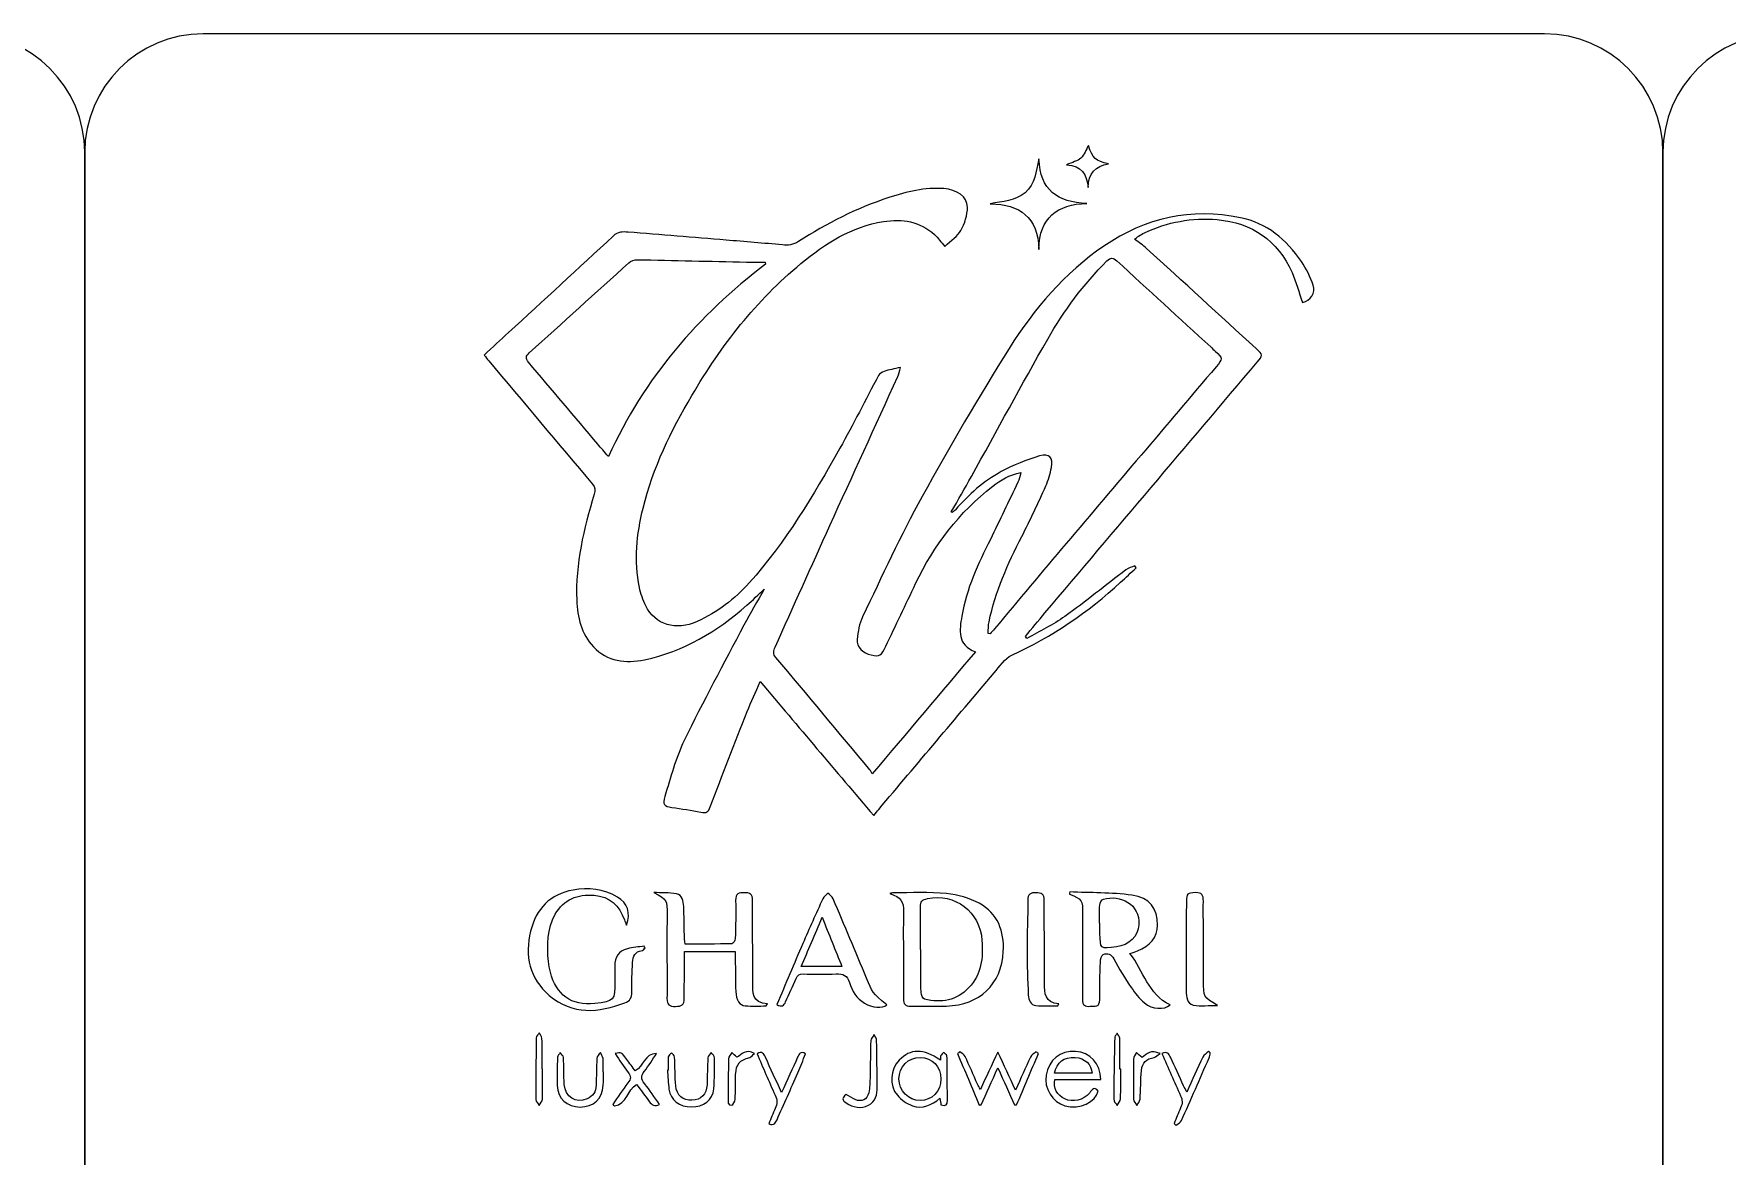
# Model space of a CAD drawing. Header units: millimetres. Extents: x -576 to 618, y 160 to 343.
# Drawn here: x 138.65 to 181.35, y 314.8 to 343.1 of the extents above; entities that cross this region are included whole.
import ezdxf

# ---------------------------------------------------------------- set-up
doc = ezdxf.new("R2010")
doc.units = ezdxf.units.MM
doc.header["$MEASUREMENT"] = 0
doc.layers.add('Layer 1', color=7, linetype='Continuous')

msp = doc.modelspace()

# ---------------------------------------------------------------- linework, layer by layer
at = {"layer": 'Layer 1', "color": 250, "lineweight": 18}
for points in [[(103.1217, 343.1001), (103.1217, 343.1001), (136.9517, 343.1001), (136.9517, 343.1001), (138.5957, 343.1001), (139.9367, 341.7591), (139.9367, 340.1151), (139.9367, 340.1151), (139.9367, 306.2851), (139.9367, 306.2851), (139.9367, 304.6411), (138.5957, 303.3001), (136.9517, 303.3001), (136.9517, 303.3001), (103.1217, 303.3001), (103.1217, 303.3001), (101.4777, 303.3001), (100.1367, 304.6411), (100.1367, 306.2851), (100.1367, 306.2851), (100.1367, 340.1151), (100.1367, 340.1151), (100.1367, 341.7591), (101.4777, 343.1001), (103.1217, 343.1001)], [(142.9217, 343.1001), (142.9217, 343.1001), (176.7517, 343.1001), (176.7517, 343.1001), (178.3957, 343.1001), (179.7367, 341.7591), (179.7367, 340.1151), (179.7367, 340.1151), (179.7367, 306.2851), (179.7367, 306.2851), (179.7367, 304.6411), (178.3957, 303.3001), (176.7517, 303.3001), (176.7517, 303.3001), (142.9217, 303.3001), (142.9217, 303.3001), (141.2777, 303.3001), (139.9367, 304.6411), (139.9367, 306.2851), (139.9367, 306.2851), (139.9367, 340.1151), (139.9367, 340.1151), (139.9367, 341.7591), (141.2777, 343.1001), (142.9217, 343.1001)], [(182.7217, 343.1001), (182.7217, 343.1001), (216.5517, 343.1001), (216.5517, 343.1001), (218.1957, 343.1001), (219.5367, 341.7591), (219.5367, 340.1151), (219.5367, 340.1151), (219.5367, 306.2851), (219.5367, 306.2851), (219.5367, 304.6411), (218.1957, 303.3001), (216.5517, 303.3001), (216.5517, 303.3001), (182.7217, 303.3001), (182.7217, 303.3001), (181.0777, 303.3001), (179.7367, 304.6411), (179.7367, 306.2851), (179.7367, 306.2851), (179.7367, 340.1151), (179.7367, 340.1151), (179.7367, 341.7591), (181.0777, 343.1001), (182.7217, 343.1001)]]:
    msp.add_open_spline(points, degree=3, knots=[0, 0, 0, 0, 0.125, 0.125, 0.125, 0.25, 0.25, 0.25, 0.375, 0.375, 0.375, 0.5, 0.5, 0.5, 0.625, 0.625, 0.625, 0.75, 0.75, 0.75, 0.875, 0.875, 0.875, 1, 1, 1, 1], dxfattribs=at)
at = {"layer": 'Layer 1', "color": 230}
for points, knots in [([(165.2093, 338.8265), (164.458, 338.7983), (164.014, 338.4745), (163.9991, 337.6657), (163.9722, 338.4783), (163.5223, 338.8021), (162.7719, 338.8136), (163.0823, 338.882), (163.4034, 338.8839), (163.6521, 339.0951), (163.907, 339.3119), (163.926, 339.6279), (164.0006, 339.9459), (164.0265, 339.1678), (164.4649, 338.8449), (165.2093, 338.8265)], [0, 0, 0, 0, 0.2, 0.2, 0.2, 0.4, 0.4, 0.4, 0.6, 0.6, 0.6, 0.8, 0.8, 0.8, 1, 1, 1, 1]), ([(165.2462, 340.2877), (165.3454, 339.9661), (165.4284, 339.8897), (165.7585, 339.8245), (165.4215, 339.7704), (165.2481, 339.5792), (165.2424, 339.2282), (165.205, 339.5511), (165.078, 339.7851), (164.6945, 339.8004), (164.8393, 339.8631), (164.9744, 339.8881), (165.0593, 339.967), (165.1482, 340.0494), (165.1885, 340.1836), (165.2462, 340.2877)], [0, 0, 0, 0, 0.2, 0.2, 0.2, 0.4, 0.4, 0.4, 0.6, 0.6, 0.6, 0.8, 0.8, 0.8, 1, 1, 1, 1]), ([(170.6465, 336.3233), (170.557, 336.5854), (170.4911, 336.845), (170.3819, 337.0846), (170.0147, 337.8918), (169.3751, 338.3398), (168.4958, 338.4156), (167.859, 338.4706), (167.2424, 338.3566), (166.6605, 338.0824), (166.6093, 338.0584), (166.5619, 338.0268), (166.5133, 337.9982), (166.4986, 337.9894), (166.4855, 337.9785), (166.4125, 337.9257), (166.5251, 337.8385), (166.6262, 337.7697), (166.7157, 337.6884), (167.6368, 336.8484), (168.5566, 336.0069), (169.4762, 335.1648), (169.6555, 335.0004), (169.6549, 334.9991), (169.502, 334.8184), (167.7189, 332.7118), (165.9351, 330.6054), (164.152, 328.4986), (163.986, 328.3021), (163.8228, 328.1033), (163.658, 327.9058), (163.6709, 327.888), (163.6839, 327.8706), (163.697, 327.8528), (164.0178, 328.0375), (164.3554, 328.1978), (164.6546, 328.4116), (165.1801, 328.7863), (165.6808, 329.1954), (166.195, 329.5853), (166.2587, 329.6337), (166.3438, 329.6537), (166.419, 329.6868), (166.4296, 329.6687), (166.4402, 329.6506), (166.4508, 329.6325), (166.3207, 329.512), (166.191, 329.3913), (166.0605, 329.2708), (165.243, 328.5145), (164.332, 327.9021), (163.3176, 327.4353), (163.137, 327.3523), (163.0072, 327.1464), (162.8693, 326.9838), (161.8974, 325.839), (160.9289, 324.6906), (159.9597, 323.5433), (159.9233, 323.5002), (159.8886, 323.4553), (159.8337, 323.3869), (158.8727, 324.5214), (157.9336, 325.6294), (156.9713, 326.7654), (156.8534, 326.4964), (156.7404, 326.2587), (156.6443, 326.0147), (156.3289, 325.2141), (156.0163, 324.4119), (155.7108, 323.6072), (155.663, 323.4808), (155.6122, 323.444), (155.4767, 323.4734), (155.2337, 323.5261), (154.9857, 323.5551), (154.7398, 323.5938), (154.5469, 323.6241), (154.5008, 323.6687), (154.5642, 323.8709), (154.7123, 324.3455), (154.8393, 324.8346), (155.0546, 325.2796), (155.5302, 326.2631), (156.0524, 327.2247), (156.561, 328.1919), (156.7214, 328.4974), (156.8995, 328.7935), (157.074, 329.1017), (156.9223, 328.9598), (156.7825, 328.8213), (156.6347, 328.6914), (155.8823, 328.0309), (155.045, 327.5257), (154.0527, 327.3196), (153.5754, 327.2203), (153.117, 327.2668), (152.7648, 327.6462), (152.4615, 327.9726), (152.3588, 328.3885), (152.3435, 328.8219), (152.3108, 329.7405), (152.5201, 330.6216), (152.7869, 331.4911), (152.8193, 331.5969), (152.8103, 331.6646), (152.7392, 331.7489), (151.8652, 332.7835), (150.995, 333.8216), (150.1242, 334.8587), (150.0884, 334.9015), (150.0549, 334.9461), (150.0116, 335.001), (150.2209, 335.195), (150.4228, 335.3835), (150.6259, 335.5707), (151.5061, 336.3801), (152.3888, 337.187), (153.2643, 338.0016), (153.3816, 338.1108), (153.502, 338.1111), (153.6387, 338.0999), (154.4627, 338.0328), (155.2868, 337.9666), (156.1108, 337.8989), (156.5847, 337.8603), (157.0587, 337.8225), (157.5317, 337.777), (157.6777, 337.7629), (157.8028, 337.777), (157.9332, 337.8603), (158.6512, 338.3201), (159.4062, 338.7073), (160.2187, 338.9744), (160.6671, 339.1217), (161.1229, 339.2297), (161.6025, 339.1982), (161.9227, 339.177), (162.1972, 338.9985), (162.1978, 338.7279), (162.1988, 338.5308), (162.1288, 338.3161), (162.0322, 338.1411), (161.9517, 337.9954), (161.7873, 337.8959), (161.6247, 337.742), (161.5345, 337.8465), (161.4599, 337.9539), (161.3657, 338.0384), (160.9957, 338.3701), (160.555, 338.445), (160.0789, 338.3682), (159.2721, 338.2388), (158.6125, 337.8125), (157.9991, 337.308), (156.8687, 336.3785), (155.9879, 335.2391), (155.249, 333.9844), (154.7214, 333.0884), (154.2668, 332.1594), (154.0171, 331.1426), (153.8549, 330.4808), (153.7866, 329.8132), (153.9245, 329.1389), (153.9573, 328.98), (154.0144, 328.8219), (154.0858, 328.6755), (154.3189, 328.1994), (154.8493, 328.0393), (155.3832, 328.2818), (155.8908, 328.5123), (156.3248, 328.8478), (156.6958, 329.2608), (157.6147, 330.2846), (158.3092, 331.4615), (158.9804, 332.6518), (159.3195, 333.253), (159.6262, 333.8728), (159.9529, 334.4815), (159.9788, 334.5302), (160.0415, 334.5719), (160.0961, 334.5894), (160.2178, 334.6284), (160.3448, 334.6499), (160.5117, 334.6883), (160.4811, 334.5876), (160.4686, 334.519), (160.4402, 334.4575), (159.8702, 333.2048), (159.2961, 331.9539), (158.7273, 330.7005), (158.264, 329.679), (157.8065, 328.6543), (157.3458, 327.6315), (157.3039, 327.5389), (157.2896, 327.4624), (157.3672, 327.3707), (158.1607, 326.4306), (158.9492, 325.4867), (159.7385, 324.5436), (159.7567, 324.5221), (159.7679, 324.4949), (159.7981, 324.4431), (160.6767, 325.483), (161.5301, 326.4931), (162.3975, 327.5195), (161.927, 327.6977), (161.9981, 328.0702), (162.0552, 328.4172), (162.1698, 329.107), (162.4705, 329.7317), (162.7747, 330.3538), (163.0088, 330.8321), (163.239, 331.3127), (163.4681, 331.7935), (163.4999, 331.8608), (163.5145, 331.9367), (163.5463, 332.0375), (163.2493, 331.985), (163.0374, 331.8478), (162.8372, 331.693), (161.9866, 331.0353), (161.3525, 330.2044), (160.8905, 329.2381), (160.6387, 328.7118), (160.3904, 328.1839), (160.1379, 327.6578), (160.0218, 327.415), (159.9832, 327.3941), (159.7728, 327.4397), (159.5545, 327.4861), (159.3997, 327.6331), (159.4178, 327.8306), (159.4353, 328.0247), (159.4699, 328.2297), (159.5532, 328.4028), (160.0418, 329.4191), (160.5117, 330.4465), (161.0549, 331.4331), (161.751, 332.6983), (162.4843, 333.9451), (163.2506, 335.1691), (163.8792, 336.1732), (164.6496, 337.069), (165.6387, 337.7476), (166.6846, 338.4653), (167.8387, 338.7217), (169.0824, 338.4643), (169.7435, 338.3276), (170.2443, 337.9165), (170.6184, 337.3623), (170.7429, 337.1776), (170.844, 336.9704), (170.9183, 336.7601), (170.9863, 336.567), (170.8515, 336.3766), (170.6465, 336.3233)], [0, 0, 0, 0, 0.0117647, 0.0117647, 0.0117647, 0.0235294, 0.0235294, 0.0235294, 0.0352941, 0.0352941, 0.0352941, 0.0470588, 0.0470588, 0.0470588, 0.0588235, 0.0588235, 0.0588235, 0.0705882, 0.0705882, 0.0705882, 0.0823529, 0.0823529, 0.0823529, 0.0941176, 0.0941176, 0.0941176, 0.1058824, 0.1058824, 0.1058824, 0.1176471, 0.1176471, 0.1176471, 0.1294118, 0.1294118, 0.1294118, 0.1411765, 0.1411765, 0.1411765, 0.1529412, 0.1529412, 0.1529412, 0.1647059, 0.1647059, 0.1647059, 0.1764706, 0.1764706, 0.1764706, 0.1882353, 0.1882353, 0.1882353, 0.2, 0.2, 0.2, 0.2117647, 0.2117647, 0.2117647, 0.2235294, 0.2235294, 0.2235294, 0.2352941, 0.2352941, 0.2352941, 0.2470588, 0.2470588, 0.2470588, 0.2588235, 0.2588235, 0.2588235, 0.2705882, 0.2705882, 0.2705882, 0.2823529, 0.2823529, 0.2823529, 0.2941176, 0.2941176, 0.2941176, 0.3058824, 0.3058824, 0.3058824, 0.3176471, 0.3176471, 0.3176471, 0.3294118, 0.3294118, 0.3294118, 0.3411765, 0.3411765, 0.3411765, 0.3529412, 0.3529412, 0.3529412, 0.3647059, 0.3647059, 0.3647059, 0.3764706, 0.3764706, 0.3764706, 0.3882353, 0.3882353, 0.3882353, 0.4, 0.4, 0.4, 0.4117647, 0.4117647, 0.4117647, 0.4235294, 0.4235294, 0.4235294, 0.4352941, 0.4352941, 0.4352941, 0.4470588, 0.4470588, 0.4470588, 0.4588235, 0.4588235, 0.4588235, 0.4705882, 0.4705882, 0.4705882, 0.4823529, 0.4823529, 0.4823529, 0.4941176, 0.4941176, 0.4941176, 0.5058824, 0.5058824, 0.5058824, 0.5176471, 0.5176471, 0.5176471, 0.5294118, 0.5294118, 0.5294118, 0.5411765, 0.5411765, 0.5411765, 0.5529412, 0.5529412, 0.5529412, 0.5647059, 0.5647059, 0.5647059, 0.5764706, 0.5764706, 0.5764706, 0.5882353, 0.5882353, 0.5882353, 0.6, 0.6, 0.6, 0.6117647, 0.6117647, 0.6117647, 0.6235294, 0.6235294, 0.6235294, 0.6352941, 0.6352941, 0.6352941, 0.6470588, 0.6470588, 0.6470588, 0.6588235, 0.6588235, 0.6588235, 0.6705882, 0.6705882, 0.6705882, 0.6823529, 0.6823529, 0.6823529, 0.6941176, 0.6941176, 0.6941176, 0.7058824, 0.7058824, 0.7058824, 0.7176471, 0.7176471, 0.7176471, 0.7294118, 0.7294118, 0.7294118, 0.7411765, 0.7411765, 0.7411765, 0.7529412, 0.7529412, 0.7529412, 0.7647059, 0.7647059, 0.7647059, 0.7764706, 0.7764706, 0.7764706, 0.7882353, 0.7882353, 0.7882353, 0.8, 0.8, 0.8, 0.8117647, 0.8117647, 0.8117647, 0.8235294, 0.8235294, 0.8235294, 0.8352941, 0.8352941, 0.8352941, 0.8470588, 0.8470588, 0.8470588, 0.8588235, 0.8588235, 0.8588235, 0.8705882, 0.8705882, 0.8705882, 0.8823529, 0.8823529, 0.8823529, 0.8941176, 0.8941176, 0.8941176, 0.9058824, 0.9058824, 0.9058824, 0.9176471, 0.9176471, 0.9176471, 0.9294118, 0.9294118, 0.9294118, 0.9411765, 0.9411765, 0.9411765, 0.9529412, 0.9529412, 0.9529412, 0.9647059, 0.9647059, 0.9647059, 0.9764706, 0.9764706, 0.9764706, 0.9882353, 0.9882353, 0.9882353, 1, 1, 1, 1]), ([(157.1079, 337.294), (157.1079, 337.294), (157.0942, 337.3448), (157.0942, 337.3448), (156.9376, 337.3448), (156.7809, 337.3417), (156.6247, 337.3451), (155.7064, 337.3654), (154.7885, 337.3888), (153.8705, 337.4044), (153.7994, 337.4053), (153.7111, 337.372), (153.6577, 337.3245), (152.8191, 336.5707), (151.9859, 335.8107), (151.1482, 335.0559), (151.0568, 334.9736), (151.0493, 334.9155), (151.1308, 334.82), (151.7142, 334.1339), (152.2927, 333.4434), (152.8736, 332.7551), (152.9563, 332.6571), (153.0421, 332.5619), (153.1454, 332.4443), (154.0465, 334.4253), (155.4056, 336.0003), (157.1079, 337.294)], [0, 0, 0, 0, 0.1111111, 0.1111111, 0.1111111, 0.2222222, 0.2222222, 0.2222222, 0.3333333, 0.3333333, 0.3333333, 0.4444444, 0.4444444, 0.4444444, 0.5555556, 0.5555556, 0.5555556, 0.6666667, 0.6666667, 0.6666667, 0.7777778, 0.7777778, 0.7777778, 0.8888889, 0.8888889, 0.8888889, 1, 1, 1, 1]), ([(161.7903, 331.0456), (161.7981, 331.0394), (161.8063, 331.0331), (161.8141, 331.0269), (161.8415, 331.0503), (161.8724, 331.0706), (161.8955, 331.0977), (162.2259, 331.4846), (162.6044, 331.821), (163.0509, 332.0615), (163.3566, 332.2262), (163.6862, 332.3573), (164.0184, 332.4578), (164.264, 332.5314), (164.3675, 332.4126), (164.3167, 332.1685), (164.2833, 332.0091), (164.2405, 331.8475), (164.1738, 331.6996), (163.9801, 331.2715), (163.7819, 330.8446), (163.5673, 330.4265), (163.2147, 329.7389), (162.9039, 329.0368), (162.7417, 328.2771), (162.7211, 328.1816), (162.7241, 328.0812), (162.7164, 327.9829), (162.7164, 327.9829), (162.77, 327.9732), (162.77, 327.9732), (162.8072, 328.0147), (162.845, 328.0553), (162.8805, 328.0977), (163.4814, 328.8135), (164.0796, 329.532), (164.6833, 330.2453), (165.9429, 331.7323), (167.2056, 333.2166), (168.4661, 334.7027), (168.6436, 334.9117), (168.6415, 334.9136), (168.4434, 335.1005), (168.4063, 335.1354), (168.3691, 335.1704), (168.3317, 335.2048), (167.5426, 335.9286), (166.7526, 336.6509), (165.966, 337.3769), (165.8718, 337.464), (165.8097, 337.4693), (165.7133, 337.3739), (165.1227, 336.7857), (164.6306, 336.1208), (164.2203, 335.4004), (163.5669, 334.254), (162.9385, 333.0933), (162.2983, 331.9395), (162.132, 331.6396), (161.9597, 331.3433), (161.7903, 331.0456)], [0, 0, 0, 0, 0.05, 0.05, 0.05, 0.1, 0.1, 0.1, 0.15, 0.15, 0.15, 0.2, 0.2, 0.2, 0.25, 0.25, 0.25, 0.3, 0.3, 0.3, 0.35, 0.35, 0.35, 0.4, 0.4, 0.4, 0.45, 0.45, 0.45, 0.5, 0.5, 0.5, 0.55, 0.55, 0.55, 0.6, 0.6, 0.6, 0.65, 0.65, 0.65, 0.7, 0.7, 0.7, 0.75, 0.75, 0.75, 0.8, 0.8, 0.8, 0.85, 0.85, 0.85, 0.9, 0.9, 0.9, 0.95, 0.95, 0.95, 1, 1, 1, 1]), ([(153.598, 320.6265), (153.5802, 320.67), (153.5593, 320.7121), (153.5449, 320.7566), (153.4239, 321.1286), (153.1755, 321.3452), (152.7805, 321.3773), (152.3618, 321.4116), (152.0192, 321.2771), (151.8039, 320.9002), (151.5911, 320.5283), (151.5954, 320.1196), (151.6305, 319.7099), (151.6383, 319.6203), (151.6613, 319.5317), (151.6822, 319.444), (151.8174, 318.8684), (152.2126, 318.5875), (152.8026, 318.6465), (153.2778, 318.6946), (153.3172, 318.7389), (153.3072, 319.2122), (153.3047, 319.3367), (153.3028, 319.4616), (153.3044, 319.586), (153.3066, 319.8269), (153.3958, 319.9642), (153.6211, 320.0287), (153.758, 320.0678), (153.9044, 320.0733), (154.0463, 320.0939), (154.0529, 320.0768), (154.0594, 320.0602), (154.066, 320.0431), (154.042, 320.0222), (154.0195, 319.9851), (153.9933, 319.9826), (153.8111, 319.9632), (153.7606, 319.8366), (153.753, 319.6852), (153.7406, 319.4365), (153.73, 319.1869), (153.7353, 318.9376), (153.7381, 318.7966), (153.686, 318.7158), (153.558, 318.6674), (152.8912, 318.4141), (152.2332, 318.3564), (151.6526, 318.8524), (151.1524, 319.2802), (151.0298, 319.8547), (151.1812, 320.4756), (151.3172, 321.0321), (151.6716, 321.4081), (152.251, 321.509), (152.6355, 321.576), (153.0198, 321.5408), (153.3689, 321.3352), (153.6223, 321.1853), (153.7153, 320.938), (153.598, 320.6265)], [0, 0, 0, 0, 0.05, 0.05, 0.05, 0.1, 0.1, 0.1, 0.15, 0.15, 0.15, 0.2, 0.2, 0.2, 0.25, 0.25, 0.25, 0.3, 0.3, 0.3, 0.35, 0.35, 0.35, 0.4, 0.4, 0.4, 0.45, 0.45, 0.45, 0.5, 0.5, 0.5, 0.55, 0.55, 0.55, 0.6, 0.6, 0.6, 0.65, 0.65, 0.65, 0.7, 0.7, 0.7, 0.75, 0.75, 0.75, 0.8, 0.8, 0.8, 0.85, 0.85, 0.85, 0.9, 0.9, 0.9, 0.95, 0.95, 0.95, 1, 1, 1, 1]), ([(157.1177, 318.5875), (156.9436, 318.5875), (156.7686, 318.576), (156.596, 318.5913), (156.4466, 318.6043), (156.3627, 318.7345), (156.3542, 318.9517), (156.3436, 319.2234), (156.3455, 319.4958), (156.3427, 319.7682), (156.3421, 319.829), (156.3427, 319.8899), (156.3427, 319.9601), (156.3427, 319.9601), (155.0625, 319.9601), (155.0625, 319.9601), (155.0625, 319.7494), (155.0638, 319.5466), (155.0622, 319.3442), (155.0606, 319.157), (155.0457, 318.9694), (155.0563, 318.7828), (155.0659, 318.6088), (154.9861, 318.5776), (154.8335, 318.5766), (154.6831, 318.5753), (154.6185, 318.6159), (154.6204, 318.776), (154.6254, 319.2746), (154.6191, 319.7738), (154.6185, 320.2727), (154.6185, 320.4771), (154.6229, 320.6811), (154.6232, 320.8852), (154.6238, 321.2611), (154.6176, 321.2702), (154.2865, 321.4478), (154.4784, 321.439), (154.6746, 321.4518), (154.8609, 321.4147), (155.0073, 321.3853), (155.0354, 321.2312), (155.0413, 321.0977), (155.0519, 320.8596), (155.0516, 320.6215), (155.0581, 320.3835), (155.0603, 320.3108), (155.0697, 320.239), (155.0769, 320.1497), (155.4787, 320.1497), (155.8687, 320.147), (156.2584, 320.1554), (156.2884, 320.156), (156.3402, 320.2369), (156.3417, 320.2818), (156.3517, 320.6047), (156.3599, 320.9282), (156.3515, 321.2509), (156.3468, 321.4243), (156.4338, 321.4437), (156.5717, 321.4437), (156.7087, 321.4437), (156.781, 321.411), (156.7801, 321.2533), (156.7767, 320.5673), (156.7839, 319.8811), (156.7842, 319.1947), (156.7842, 318.9342), (156.7567, 318.6621), (157.1561, 318.6384), (157.1433, 318.6212), (157.1306, 318.6047), (157.1177, 318.5875)], [0, 0, 0, 0, 0.0416667, 0.0416667, 0.0416667, 0.0833333, 0.0833333, 0.0833333, 0.125, 0.125, 0.125, 0.1666667, 0.1666667, 0.1666667, 0.2083333, 0.2083333, 0.2083333, 0.25, 0.25, 0.25, 0.2916667, 0.2916667, 0.2916667, 0.3333333, 0.3333333, 0.3333333, 0.375, 0.375, 0.375, 0.4166667, 0.4166667, 0.4166667, 0.4583333, 0.4583333, 0.4583333, 0.5, 0.5, 0.5, 0.5416667, 0.5416667, 0.5416667, 0.5833333, 0.5833333, 0.5833333, 0.625, 0.625, 0.625, 0.6666667, 0.6666667, 0.6666667, 0.7083333, 0.7083333, 0.7083333, 0.75, 0.75, 0.75, 0.7916667, 0.7916667, 0.7916667, 0.8333333, 0.8333333, 0.8333333, 0.875, 0.875, 0.875, 0.9166667, 0.9166667, 0.9166667, 0.9583333, 0.9583333, 0.9583333, 1, 1, 1, 1]), ([(157.3905, 318.6221), (157.6117, 319.1426), (157.826, 319.653), (158.0457, 320.161), (158.2098, 320.5401), (158.379, 320.9173), (158.552, 321.2924), (158.5771, 321.3467), (158.6363, 321.385), (158.6797, 321.4306), (158.724, 321.3844), (158.7864, 321.346), (158.8101, 321.2908), (159.094, 320.6247), (159.3755, 319.9575), (159.6507, 319.2877), (159.7976, 318.9304), (159.7917, 318.928), (160.1636, 318.6147), (160.0529, 318.5208), (159.7923, 318.5429), (159.6039, 318.6574), (159.403, 318.7791), (159.2862, 318.9666), (159.221, 319.1804), (159.1661, 319.361), (159.0632, 319.4063), (158.8859, 319.3965), (158.6092, 319.3816), (158.3308, 319.3894), (158.0532, 319.3944), (157.9611, 319.3959), (157.9099, 319.366), (157.8741, 319.2789), (157.792, 319.0802), (157.6984, 318.8864), (157.6123, 318.6895), (157.5721, 318.5975), (157.519, 318.5492), (157.3905, 318.6221)], [0, 0, 0, 0, 0.0769231, 0.0769231, 0.0769231, 0.1538462, 0.1538462, 0.1538462, 0.2307692, 0.2307692, 0.2307692, 0.3076923, 0.3076923, 0.3076923, 0.3846154, 0.3846154, 0.3846154, 0.4615385, 0.4615385, 0.4615385, 0.5384615, 0.5384615, 0.5384615, 0.6153846, 0.6153846, 0.6153846, 0.6923077, 0.6923077, 0.6923077, 0.7692308, 0.7692308, 0.7692308, 0.8461538, 0.8461538, 0.8461538, 0.9230769, 0.9230769, 0.9230769, 1, 1, 1, 1]), ([(160.2398, 321.4248), (160.2707, 321.4304), (160.3013, 321.441), (160.3318, 321.4407), (160.7793, 321.4386), (161.2292, 321.4635), (161.6725, 321.4217), (161.9521, 321.3951), (162.2442, 321.3097), (162.4916, 321.1774), (162.9652, 320.925), (163.1293, 320.4704), (163.1022, 319.9583), (163.0582, 319.1337), (162.5, 318.6076), (161.6709, 318.5852), (161.3715, 318.5768), (161.071, 318.5876), (160.7711, 318.5786), (160.6277, 318.5745), (160.5833, 318.6348), (160.5836, 318.7686), (160.5852, 319.3518), (160.5808, 319.9349), (160.5799, 320.5178), (160.5799, 320.6594), (160.5893, 320.8008), (160.5873, 320.9424), (160.5833, 321.2466), (160.5312, 321.3134), (160.2398, 321.4248)], [0, 0, 0, 0, 0.1, 0.1, 0.1, 0.2, 0.2, 0.2, 0.3, 0.3, 0.3, 0.4, 0.4, 0.4, 0.5, 0.5, 0.5, 0.6, 0.6, 0.6, 0.7, 0.7, 0.7, 0.8, 0.8, 0.8, 0.9, 0.9, 0.9, 1, 1, 1, 1]), ([(161.0142, 320.0117), (161.0142, 320.0117), (161.0227, 320.0117), (161.0227, 320.0117), (161.0227, 319.6494), (161.0188, 319.2869), (161.0267, 318.9246), (161.0282, 318.8663), (161.0723, 318.768), (161.1131, 318.758), (161.5362, 318.6569), (161.9262, 318.7181), (162.2358, 319.0498), (162.5509, 319.387), (162.5958, 319.8073), (162.5642, 320.2407), (162.5115, 320.9646), (161.88, 321.4413), (161.1887, 321.295), (161.0607, 321.2681), (161.0082, 321.2176), (161.0114, 321.0819), (161.0202, 320.7252), (161.0142, 320.3686), (161.0142, 320.0117)], [0, 0, 0, 0, 0.125, 0.125, 0.125, 0.25, 0.25, 0.25, 0.375, 0.375, 0.375, 0.5, 0.5, 0.5, 0.625, 0.625, 0.625, 0.75, 0.75, 0.75, 0.875, 0.875, 0.875, 1, 1, 1, 1]), ([(164.4741, 318.5924), (164.2909, 318.5924), (164.1056, 318.5777), (163.9243, 318.5974), (163.7873, 318.612), (163.7355, 318.7353), (163.7306, 318.8616), (163.7162, 319.2408), (163.7015, 319.6199), (163.7006, 319.9989), (163.7, 320.4183), (163.7187, 320.837), (163.719, 321.2564), (163.7193, 321.4124), (163.7902, 321.4457), (163.9281, 321.4432), (164.0651, 321.4408), (164.1359, 321.4071), (164.1353, 321.251), (164.1324, 320.6165), (164.1402, 319.9821), (164.1433, 319.3475), (164.1437, 319.2854), (164.1424, 319.223), (164.1418, 319.1606), (164.139, 318.911), (164.1465, 318.6679), (164.4997, 318.6402), (164.4913, 318.6245), (164.4825, 318.6086), (164.4741, 318.5924)], [0, 0, 0, 0, 0.1, 0.1, 0.1, 0.2, 0.2, 0.2, 0.3, 0.3, 0.3, 0.4, 0.4, 0.4, 0.5, 0.5, 0.5, 0.6, 0.6, 0.6, 0.7, 0.7, 0.7, 0.8, 0.8, 0.8, 0.9, 0.9, 0.9, 1, 1, 1, 1]), ([(164.7761, 321.4631), (165.2994, 321.4394), (165.8267, 321.4482), (166.3446, 321.3823), (166.7921, 321.3253), (166.997, 321.0382), (166.9908, 320.6248), (166.9864, 320.3249), (166.8026, 320.0906), (166.4815, 319.9758), (166.4301, 319.9574), (166.378, 319.9402), (166.2953, 319.9115), (166.646, 319.4719), (166.7505, 318.8744), (167.309, 318.6173), (167.1587, 318.4831), (166.8557, 318.4965), (166.6582, 318.6672), (166.5315, 318.7761), (166.422, 318.9115), (166.3281, 319.0506), (166.1699, 319.285), (166.0216, 319.5271), (165.8862, 319.7754), (165.8198, 319.8971), (165.725, 319.9255), (165.6219, 319.8865), (165.5786, 319.87), (165.5512, 319.763), (165.5486, 319.6956), (165.5368, 319.3789), (165.5284, 319.0613), (165.5337, 318.7445), (165.5374, 318.5486), (165.4098, 318.5873), (165.2947, 318.5789), (165.1655, 318.5699), (165.0962, 318.6005), (165.0978, 318.7521), (165.1037, 319.4656), (165.0999, 320.1795), (165.1015, 320.8931), (165.1025, 321.2616), (165.0925, 321.2797), (164.7727, 321.4057), (164.7739, 321.4248), (164.7748, 321.4441), (164.7761, 321.4631)], [0, 0, 0, 0, 0.0625, 0.0625, 0.0625, 0.125, 0.125, 0.125, 0.1875, 0.1875, 0.1875, 0.25, 0.25, 0.25, 0.3125, 0.3125, 0.3125, 0.375, 0.375, 0.375, 0.4375, 0.4375, 0.4375, 0.5, 0.5, 0.5, 0.5625, 0.5625, 0.5625, 0.625, 0.625, 0.625, 0.6875, 0.6875, 0.6875, 0.75, 0.75, 0.75, 0.8125, 0.8125, 0.8125, 0.875, 0.875, 0.875, 0.9375, 0.9375, 0.9375, 1, 1, 1, 1]), ([(165.5271, 320.6759), (165.5271, 320.6759), (165.5377, 320.6759), (165.5377, 320.6759), (165.5377, 320.5913), (165.5365, 320.5065), (165.538, 320.422), (165.5453, 320.0229), (165.5455, 320.0229), (165.9542, 320.0775), (166.2732, 320.1202), (166.4968, 320.3433), (166.5187, 320.6363), (166.5568, 321.1546), (166.0475, 321.4026), (165.6254, 321.2816), (165.5821, 321.2691), (165.5361, 321.1867), (165.5318, 321.1331), (165.519, 320.9814), (165.5271, 320.8282), (165.5271, 320.6759)], [0, 0, 0, 0, 0.1428571, 0.1428571, 0.1428571, 0.2857143, 0.2857143, 0.2857143, 0.4285714, 0.4285714, 0.4285714, 0.5714286, 0.5714286, 0.5714286, 0.7142857, 0.7142857, 0.7142857, 0.8571429, 0.8571429, 0.8571429, 1, 1, 1, 1]), ([(168.5052, 318.6031), (168.2853, 318.6031), (168.0818, 318.5744), (167.8909, 318.6118), (167.7299, 318.6436), (167.7171, 318.8199), (167.7152, 318.9634), (167.7096, 319.3887), (167.7093, 319.8137), (167.7099, 320.2386), (167.7106, 320.5675), (167.7152, 320.8964), (167.7187, 321.2249), (167.7208, 321.4258), (167.7405, 321.4349), (167.9474, 321.4449), (168.1109, 321.453), (168.147, 321.3809), (168.1461, 321.2327), (168.1433, 320.5697), (168.1517, 319.9063), (168.1517, 319.2434), (168.1517, 318.8084), (168.148, 318.8084), (168.5052, 318.6031)], [0, 0, 0, 0, 0.125, 0.125, 0.125, 0.25, 0.25, 0.25, 0.375, 0.375, 0.375, 0.5, 0.5, 0.5, 0.625, 0.625, 0.625, 0.75, 0.75, 0.75, 0.875, 0.875, 0.875, 1, 1, 1, 1]), ([(158.5324, 320.8237), (158.3455, 320.3825), (158.1786, 319.9879), (158.0073, 319.5828), (158.0073, 319.5828), (159.0313, 319.5828), (159.0313, 319.5828), (158.8663, 319.9931), (158.7093, 320.3838), (158.5324, 320.8237)], [0, 0, 0, 0, 0.3333333, 0.3333333, 0.3333333, 0.6666667, 0.6666667, 0.6666667, 1, 1, 1, 1]), ([(151.4829, 316.9994), (151.4829, 316.7452), (151.4876, 316.4905), (151.4791, 316.2365), (151.4773, 316.1835), (151.4277, 316.1321), (151.3999, 316.0799), (151.3696, 316.1286), (151.3138, 316.1773), (151.3135, 316.2263), (151.311, 316.746), (151.3153, 317.2662), (151.3247, 317.786), (151.3253, 317.8278), (151.3743, 317.869), (151.4011, 317.9101), (151.4242, 317.8665), (151.4664, 317.8235), (151.4676, 317.7794), (151.4738, 317.5196), (151.4705, 317.2593), (151.4705, 316.9994), (151.4705, 316.9994), (151.4829, 316.9994), (151.4829, 316.9994)], [0, 0, 0, 0, 0.125, 0.125, 0.125, 0.25, 0.25, 0.25, 0.375, 0.375, 0.375, 0.5, 0.5, 0.5, 0.625, 0.625, 0.625, 0.75, 0.75, 0.75, 0.875, 0.875, 0.875, 1, 1, 1, 1]), ([(159.1364, 316.3547), (159.2209, 316.3075), (159.2917, 316.2595), (159.3688, 316.2264), (159.5261, 316.1588), (159.6727, 316.2258), (159.7073, 316.3943), (159.7354, 316.5309), (159.7376, 316.6739), (159.7414, 316.8149), (159.7495, 317.1144), (159.7473, 317.4142), (159.7595, 317.7138), (159.7616, 317.7656), (159.8153, 317.8159), (159.8453, 317.8664), (159.8671, 317.8161), (159.9067, 317.7659), (159.908, 317.7154), (159.9164, 317.325), (159.917, 316.9347), (159.9213, 316.544), (159.9236, 316.3534), (159.8876, 316.1768), (159.7008, 316.0826), (159.5051, 315.9844), (159.3167, 316.0308), (159.1379, 316.1413), (159.0319, 316.2071), (159.0281, 316.2742), (159.1364, 316.3547)], [0, 0, 0, 0, 0.1, 0.1, 0.1, 0.2, 0.2, 0.2, 0.3, 0.3, 0.3, 0.4, 0.4, 0.4, 0.5, 0.5, 0.5, 0.6, 0.6, 0.6, 0.7, 0.7, 0.7, 0.8, 0.8, 0.8, 0.9, 0.9, 0.9, 1, 1, 1, 1]), ([(166.0622, 316.9915), (166.0622, 316.7425), (166.0678, 316.4932), (166.0581, 316.2446), (166.0559, 316.1884), (166.001, 316.1344), (165.9705, 316.0792), (165.9411, 316.131), (165.8866, 316.1827), (165.8866, 316.2342), (165.8884, 316.7494), (165.8984, 317.2645), (165.9109, 317.779), (165.9121, 317.8202), (165.9517, 317.8604), (165.9739, 317.901), (165.9963, 317.858), (166.0372, 317.8159), (166.0382, 317.7724), (166.0441, 317.5122), (166.0413, 317.2517), (166.0413, 316.9915), (166.0413, 316.9915), (166.0622, 316.9915), (166.0622, 316.9915)], [0, 0, 0, 0, 0.125, 0.125, 0.125, 0.25, 0.25, 0.25, 0.375, 0.375, 0.375, 0.5, 0.5, 0.5, 0.625, 0.625, 0.625, 0.75, 0.75, 0.75, 0.875, 0.875, 0.875, 1, 1, 1, 1]), ([(153.0159, 316.9272), (153.0159, 316.8142), (153.0218, 316.7004), (153.0149, 316.5881), (152.994, 316.2458), (152.7675, 316.0361), (152.4296, 316.0398), (152.096, 316.0439), (151.8667, 316.2508), (151.8526, 316.5815), (151.8424, 316.8183), (151.8526, 317.0564), (151.862, 317.2939), (151.8636, 317.3338), (151.9051, 317.3721), (151.9285, 317.4111), (151.9572, 317.3705), (152.0084, 317.3313), (152.0105, 317.2892), (152.0231, 317.0636), (152.0146, 316.8364), (152.0296, 316.6108), (152.0505, 316.2973), (152.3291, 316.1235), (152.6043, 316.2433), (152.7541, 316.3085), (152.8305, 316.4261), (152.8343, 316.5883), (152.8402, 316.8149), (152.838, 317.0411), (152.8521, 317.267), (152.8549, 317.3176), (152.9098, 317.365), (152.941, 317.4142), (152.964, 317.3646), (153.0028, 317.317), (153.0071, 317.2661), (153.0175, 317.154), (153.0102, 317.0402), (153.0102, 316.9272), (153.0102, 316.9272), (153.0159, 316.9272), (153.0159, 316.9272)], [0, 0, 0, 0, 0.0714286, 0.0714286, 0.0714286, 0.1428571, 0.1428571, 0.1428571, 0.2142857, 0.2142857, 0.2142857, 0.2857143, 0.2857143, 0.2857143, 0.3571429, 0.3571429, 0.3571429, 0.4285714, 0.4285714, 0.4285714, 0.5, 0.5, 0.5, 0.5714286, 0.5714286, 0.5714286, 0.6428571, 0.6428571, 0.6428571, 0.7142857, 0.7142857, 0.7142857, 0.7857143, 0.7857143, 0.7857143, 0.8571429, 0.8571429, 0.8571429, 0.9285714, 0.9285714, 0.9285714, 1, 1, 1, 1]), ([(154.4351, 316.1048), (154.3138, 316.0524), (154.2401, 316.0817), (154.1749, 316.175), (154.0716, 316.3229), (153.9593, 316.4646), (153.851, 316.6087), (153.6233, 316.4696), (153.6068, 316.1058), (153.2945, 316.0693), (153.28, 316.0814), (153.2657, 316.0936), (153.2517, 316.1054), (153.3793, 316.2868), (153.5004, 316.4733), (153.637, 316.6471), (153.7122, 316.7432), (153.7187, 316.8143), (153.6429, 316.9123), (153.5265, 317.063), (153.4236, 317.2246), (153.3122, 317.3853), (153.472, 317.4284), (153.4716, 317.428), (153.6058, 317.2415), (153.6773, 317.1417), (153.7512, 317.0437), (153.8204, 316.9497), (154.0352, 317.0745), (154.0501, 317.3882), (154.3593, 317.39), (154.2576, 317.2393), (154.1631, 317.0827), (154.0514, 316.9397), (153.964, 316.8278), (153.9628, 316.7416), (154.053, 316.6303), (154.1871, 316.4643), (154.305, 316.2855), (154.4351, 316.1048)], [0, 0, 0, 0, 0.0769231, 0.0769231, 0.0769231, 0.1538462, 0.1538462, 0.1538462, 0.2307692, 0.2307692, 0.2307692, 0.3076923, 0.3076923, 0.3076923, 0.3846154, 0.3846154, 0.3846154, 0.4615385, 0.4615385, 0.4615385, 0.5384615, 0.5384615, 0.5384615, 0.6153846, 0.6153846, 0.6153846, 0.6923077, 0.6923077, 0.6923077, 0.7692308, 0.7692308, 0.7692308, 0.8461538, 0.8461538, 0.8461538, 0.9230769, 0.9230769, 0.9230769, 1, 1, 1, 1]), ([(154.6498, 316.9662), (154.6498, 317.0795), (154.643, 317.1937), (154.6539, 317.306), (154.6573, 317.3428), (154.7078, 317.3752), (154.7366, 317.4096), (154.7618, 317.3734), (154.8068, 317.3382), (154.8093, 317.3004), (154.8242, 317.0576), (154.8215, 316.8133), (154.8411, 316.5706), (154.8601, 316.3357), (155.0267, 316.1971), (155.2504, 316.2087), (155.4801, 316.2202), (155.6208, 316.3628), (155.6305, 316.6014), (155.6392, 316.828), (155.6376, 317.0548), (155.6517, 317.281), (155.6545, 317.3272), (155.7069, 317.3703), (155.7362, 317.4146), (155.7659, 317.3687), (155.8208, 317.3225), (155.8211, 317.2761), (155.8226, 317.0162), (155.8245, 316.7547), (155.8005, 316.4964), (155.7743, 316.2158), (155.5428, 316.0402), (155.2386, 316.0405), (154.9303, 316.0408), (154.7091, 316.2121), (154.6704, 316.4923), (154.6492, 316.6486), (154.6445, 316.8074), (154.6326, 316.9653), (154.6383, 316.9656), (154.6439, 316.9659), (154.6498, 316.9662)], [0, 0, 0, 0, 0.0714286, 0.0714286, 0.0714286, 0.1428571, 0.1428571, 0.1428571, 0.2142857, 0.2142857, 0.2142857, 0.2857143, 0.2857143, 0.2857143, 0.3571429, 0.3571429, 0.3571429, 0.4285714, 0.4285714, 0.4285714, 0.5, 0.5, 0.5, 0.5714286, 0.5714286, 0.5714286, 0.6428571, 0.6428571, 0.6428571, 0.7142857, 0.7142857, 0.7142857, 0.7857143, 0.7857143, 0.7857143, 0.8571429, 0.8571429, 0.8571429, 0.9285714, 0.9285714, 0.9285714, 1, 1, 1, 1]), ([(156.3844, 317.2925), (156.5015, 317.3736), (156.6154, 317.5078), (156.8235, 317.3912), (156.7798, 317.3522), (156.7492, 317.3025), (156.7083, 317.2917), (156.4503, 317.2223), (156.3658, 317.1316), (156.3523, 316.8623), (156.3417, 316.6535), (156.3501, 316.4439), (156.3383, 316.2352), (156.3352, 316.1824), (156.2925, 316.0931), (156.2574, 316.0882), (156.1395, 316.0701), (156.1655, 316.1746), (156.1655, 316.2408), (156.1648, 316.5802), (156.1651, 316.9194), (156.1745, 317.2582), (156.1761, 317.3113), (156.2257, 317.3628), (156.2531, 317.4149), (156.2927, 317.3781), (156.3321, 317.3413), (156.3844, 317.2925)], [0, 0, 0, 0, 0.1111111, 0.1111111, 0.1111111, 0.2222222, 0.2222222, 0.2222222, 0.3333333, 0.3333333, 0.3333333, 0.4444444, 0.4444444, 0.4444444, 0.5555556, 0.5555556, 0.5555556, 0.6666667, 0.6666667, 0.6666667, 0.7777778, 0.7777778, 0.7777778, 0.8888889, 0.8888889, 0.8888889, 1, 1, 1, 1]), ([(158.1153, 317.38), (158.0498, 317.2187), (157.9877, 317.0567), (157.9181, 316.8976), (157.7455, 316.5042), (157.5702, 316.112), (157.3948, 315.7198), (157.3605, 315.6431), (157.3281, 315.556), (157.1892, 315.6184), (157.2426, 315.7482), (157.29, 315.8786), (157.3499, 316.0037), (157.4058, 316.1201), (157.402, 316.2231), (157.3474, 316.3419), (157.1892, 316.6846), (157.0432, 317.0328), (156.8904, 317.3835), (157.0176, 317.4558), (157.0617, 317.385), (157.1022, 317.2961), (157.2329, 317.0097), (157.3658, 316.7242), (157.5116, 316.4091), (157.6544, 316.7242), (157.7839, 317.0106), (157.9144, 317.2964), (157.9503, 317.3744), (157.9849, 317.4596), (158.1153, 317.38)], [0, 0, 0, 0, 0.1, 0.1, 0.1, 0.2, 0.2, 0.2, 0.3, 0.3, 0.3, 0.4, 0.4, 0.4, 0.5, 0.5, 0.5, 0.6, 0.6, 0.6, 0.7, 0.7, 0.7, 0.8, 0.8, 0.8, 0.9, 0.9, 0.9, 1, 1, 1, 1]), ([(161.5155, 317.2208), (161.5202, 317.272), (161.5158, 317.3088), (161.5286, 317.3372), (161.542, 317.3668), (161.5722, 317.3884), (161.5957, 317.4137), (161.6241, 317.3866), (161.6731, 317.3619), (161.678, 317.3307), (161.6915, 317.2473), (161.6874, 317.1616), (161.688, 317.0764), (161.6896, 316.7881), (161.689, 316.4995), (161.6927, 316.2109), (161.6939, 316.0979), (161.6527, 316.052), (161.5301, 316.0948), (161.523, 316.1404), (161.5155, 316.1894), (161.5042, 316.2621), (161.2959, 316.0845), (161.0649, 315.9819), (160.811, 316.0726), (160.6696, 316.1232), (160.5274, 316.2199), (160.4297, 316.3342), (160.2166, 316.5837), (160.2515, 316.9843), (160.478, 317.2205), (160.7573, 317.5126), (161.0786, 317.5169), (161.5155, 317.2208)], [0, 0, 0, 0, 0.0909091, 0.0909091, 0.0909091, 0.1818182, 0.1818182, 0.1818182, 0.2727273, 0.2727273, 0.2727273, 0.3636364, 0.3636364, 0.3636364, 0.4545455, 0.4545455, 0.4545455, 0.5454545, 0.5454545, 0.5454545, 0.6363636, 0.6363636, 0.6363636, 0.7272727, 0.7272727, 0.7272727, 0.8181818, 0.8181818, 0.8181818, 0.9090909, 0.9090909, 0.9090909, 1, 1, 1, 1]), ([(161.0066, 317.2898), (160.7071, 317.2917), (160.4696, 317.0539), (160.4696, 316.7519), (160.47, 316.458), (160.7186, 316.2003), (161.0012, 316.2009), (161.3018, 316.2015), (161.5277, 316.4339), (161.5301, 316.7453), (161.5326, 317.0549), (161.3083, 317.2879), (161.0066, 317.2898)], [0, 0, 0, 0, 0.25, 0.25, 0.25, 0.5, 0.5, 0.5, 0.75, 0.75, 0.75, 1, 1, 1, 1]), ([(162.9643, 317.0238), (162.8117, 316.6875), (162.6766, 316.3908), (162.5418, 316.094), (162.5256, 316.0924), (162.509, 316.0912), (162.4925, 316.09), (162.3116, 316.5218), (162.1302, 316.9533), (161.949, 317.3851), (161.968, 317.4004), (161.9864, 317.416), (162.0052, 317.4317), (162.0507, 317.3927), (162.1153, 317.3627), (162.139, 317.3131), (162.2491, 317.0831), (162.3475, 316.8482), (162.4507, 316.6151), (162.4685, 316.5754), (162.4909, 316.538), (162.5225, 316.4784), (162.6694, 316.7945), (162.8068, 317.0903), (162.9634, 317.4266), (163.1191, 317.0925), (163.2576, 316.7945), (163.4099, 316.4675), (163.5424, 316.7633), (163.6585, 317.0322), (163.7846, 317.2965), (163.811, 317.3521), (163.8757, 317.3889), (163.9225, 317.4344), (163.9446, 317.4191), (163.9664, 317.4035), (163.988, 317.388), (163.8045, 316.9561), (163.6208, 316.5243), (163.4373, 316.0931), (163.4205, 316.0922), (163.4033, 316.0912), (163.3868, 316.0906), (163.251, 316.3901), (163.1153, 316.6896), (162.9643, 317.0238)], [0, 0, 0, 0, 0.0666667, 0.0666667, 0.0666667, 0.1333333, 0.1333333, 0.1333333, 0.2, 0.2, 0.2, 0.2666667, 0.2666667, 0.2666667, 0.3333333, 0.3333333, 0.3333333, 0.4, 0.4, 0.4, 0.4666667, 0.4666667, 0.4666667, 0.5333333, 0.5333333, 0.5333333, 0.6, 0.6, 0.6, 0.6666667, 0.6666667, 0.6666667, 0.7333333, 0.7333333, 0.7333333, 0.8, 0.8, 0.8, 0.8666667, 0.8666667, 0.8666667, 0.9333333, 0.9333333, 0.9333333, 1, 1, 1, 1]), ([(165.5568, 316.7359), (165.5568, 316.7359), (164.3971, 316.7359), (164.3971, 316.7359), (164.3599, 316.5187), (164.4589, 316.3362), (164.6529, 316.2448), (164.8607, 316.1465), (165.1175, 316.2071), (165.2804, 316.3989), (165.3449, 316.475), (165.3974, 316.5646), (165.4966, 316.4414), (165.4223, 316.1643), (165.0479, 315.9668), (164.6529, 316.0729), (164.3452, 316.1556), (164.1222, 316.5187), (164.1799, 316.8423), (164.2488, 317.2274), (164.5459, 317.4682), (164.92, 317.4417), (165.2913, 317.4155), (165.5518, 317.1368), (165.5568, 316.7359)], [0, 0, 0, 0, 0.125, 0.125, 0.125, 0.25, 0.25, 0.25, 0.375, 0.375, 0.375, 0.5, 0.5, 0.5, 0.625, 0.625, 0.625, 0.75, 0.75, 0.75, 0.875, 0.875, 0.875, 1, 1, 1, 1]), ([(165.3428, 316.8907), (165.3265, 317.1143), (165.1543, 317.2741), (164.9166, 317.2887), (164.6305, 317.3069), (164.4463, 317.1686), (164.3955, 316.8907), (164.3955, 316.8907), (165.3428, 316.8907), (165.3428, 316.8907)], [0, 0, 0, 0, 0.3333333, 0.3333333, 0.3333333, 0.6666667, 0.6666667, 0.6666667, 1, 1, 1, 1]), ([(166.6003, 317.2847), (166.711, 317.3866), (166.8324, 317.4896), (167.0552, 317.3895), (166.9894, 317.3452), (166.951, 317.3012), (166.9054, 317.2921), (166.7055, 317.2522), (166.6069, 317.1692), (166.5862, 316.9598), (166.5628, 316.719), (166.5672, 316.4753), (166.5491, 316.2334), (166.545, 316.1811), (166.497, 316.1317), (166.4692, 316.0809), (166.4399, 316.1311), (166.3863, 316.1807), (166.3857, 316.2316), (166.3791, 316.5704), (166.3806, 316.9096), (166.3878, 317.2484), (166.389, 317.3046), (166.4327, 317.3598), (166.4568, 317.4154), (166.5001, 317.376), (166.5429, 317.3368), (166.6003, 317.2847)], [0, 0, 0, 0, 0.1111111, 0.1111111, 0.1111111, 0.2222222, 0.2222222, 0.2222222, 0.3333333, 0.3333333, 0.3333333, 0.4444444, 0.4444444, 0.4444444, 0.5555556, 0.5555556, 0.5555556, 0.6666667, 0.6666667, 0.6666667, 0.7777778, 0.7777778, 0.7777778, 0.8888889, 0.8888889, 0.8888889, 1, 1, 1, 1]), ([(167.1021, 317.3885), (167.2378, 317.4525), (167.2788, 317.3758), (167.3158, 317.2962), (167.4275, 317.0553), (167.5377, 316.8132), (167.6494, 316.572), (167.67, 316.5271), (167.694, 316.484), (167.7296, 316.4141), (167.8709, 316.7264), (167.9976, 317.0154), (168.1343, 317.2993), (168.1614, 317.3552), (168.2275, 317.3923), (168.2759, 317.4379), (168.2912, 317.426), (168.3061, 317.4138), (168.3218, 317.4019), (168.3114, 317.3611), (168.3071, 317.3174), (168.2906, 317.2796), (168.06, 316.7514), (167.8298, 316.2232), (167.5933, 315.6977), (167.5708, 315.6481), (167.5053, 315.6178), (167.4597, 315.5786), (167.4432, 315.5926), (167.4263, 315.6066), (167.4091, 315.6207), (167.4634, 315.7539), (167.5124, 315.8893), (167.5739, 316.0191), (167.6238, 316.1249), (167.6213, 316.2163), (167.5717, 316.3243), (167.4107, 316.6722), (167.2613, 317.0254), (167.1021, 317.3885)], [0, 0, 0, 0, 0.0769231, 0.0769231, 0.0769231, 0.1538462, 0.1538462, 0.1538462, 0.2307692, 0.2307692, 0.2307692, 0.3076923, 0.3076923, 0.3076923, 0.3846154, 0.3846154, 0.3846154, 0.4615385, 0.4615385, 0.4615385, 0.5384615, 0.5384615, 0.5384615, 0.6153846, 0.6153846, 0.6153846, 0.6923077, 0.6923077, 0.6923077, 0.7692308, 0.7692308, 0.7692308, 0.8461538, 0.8461538, 0.8461538, 0.9230769, 0.9230769, 0.9230769, 1, 1, 1, 1])]:
    msp.add_open_spline(points, degree=3, knots=knots, dxfattribs=at)

doc.saveas('drawing.dxf')
